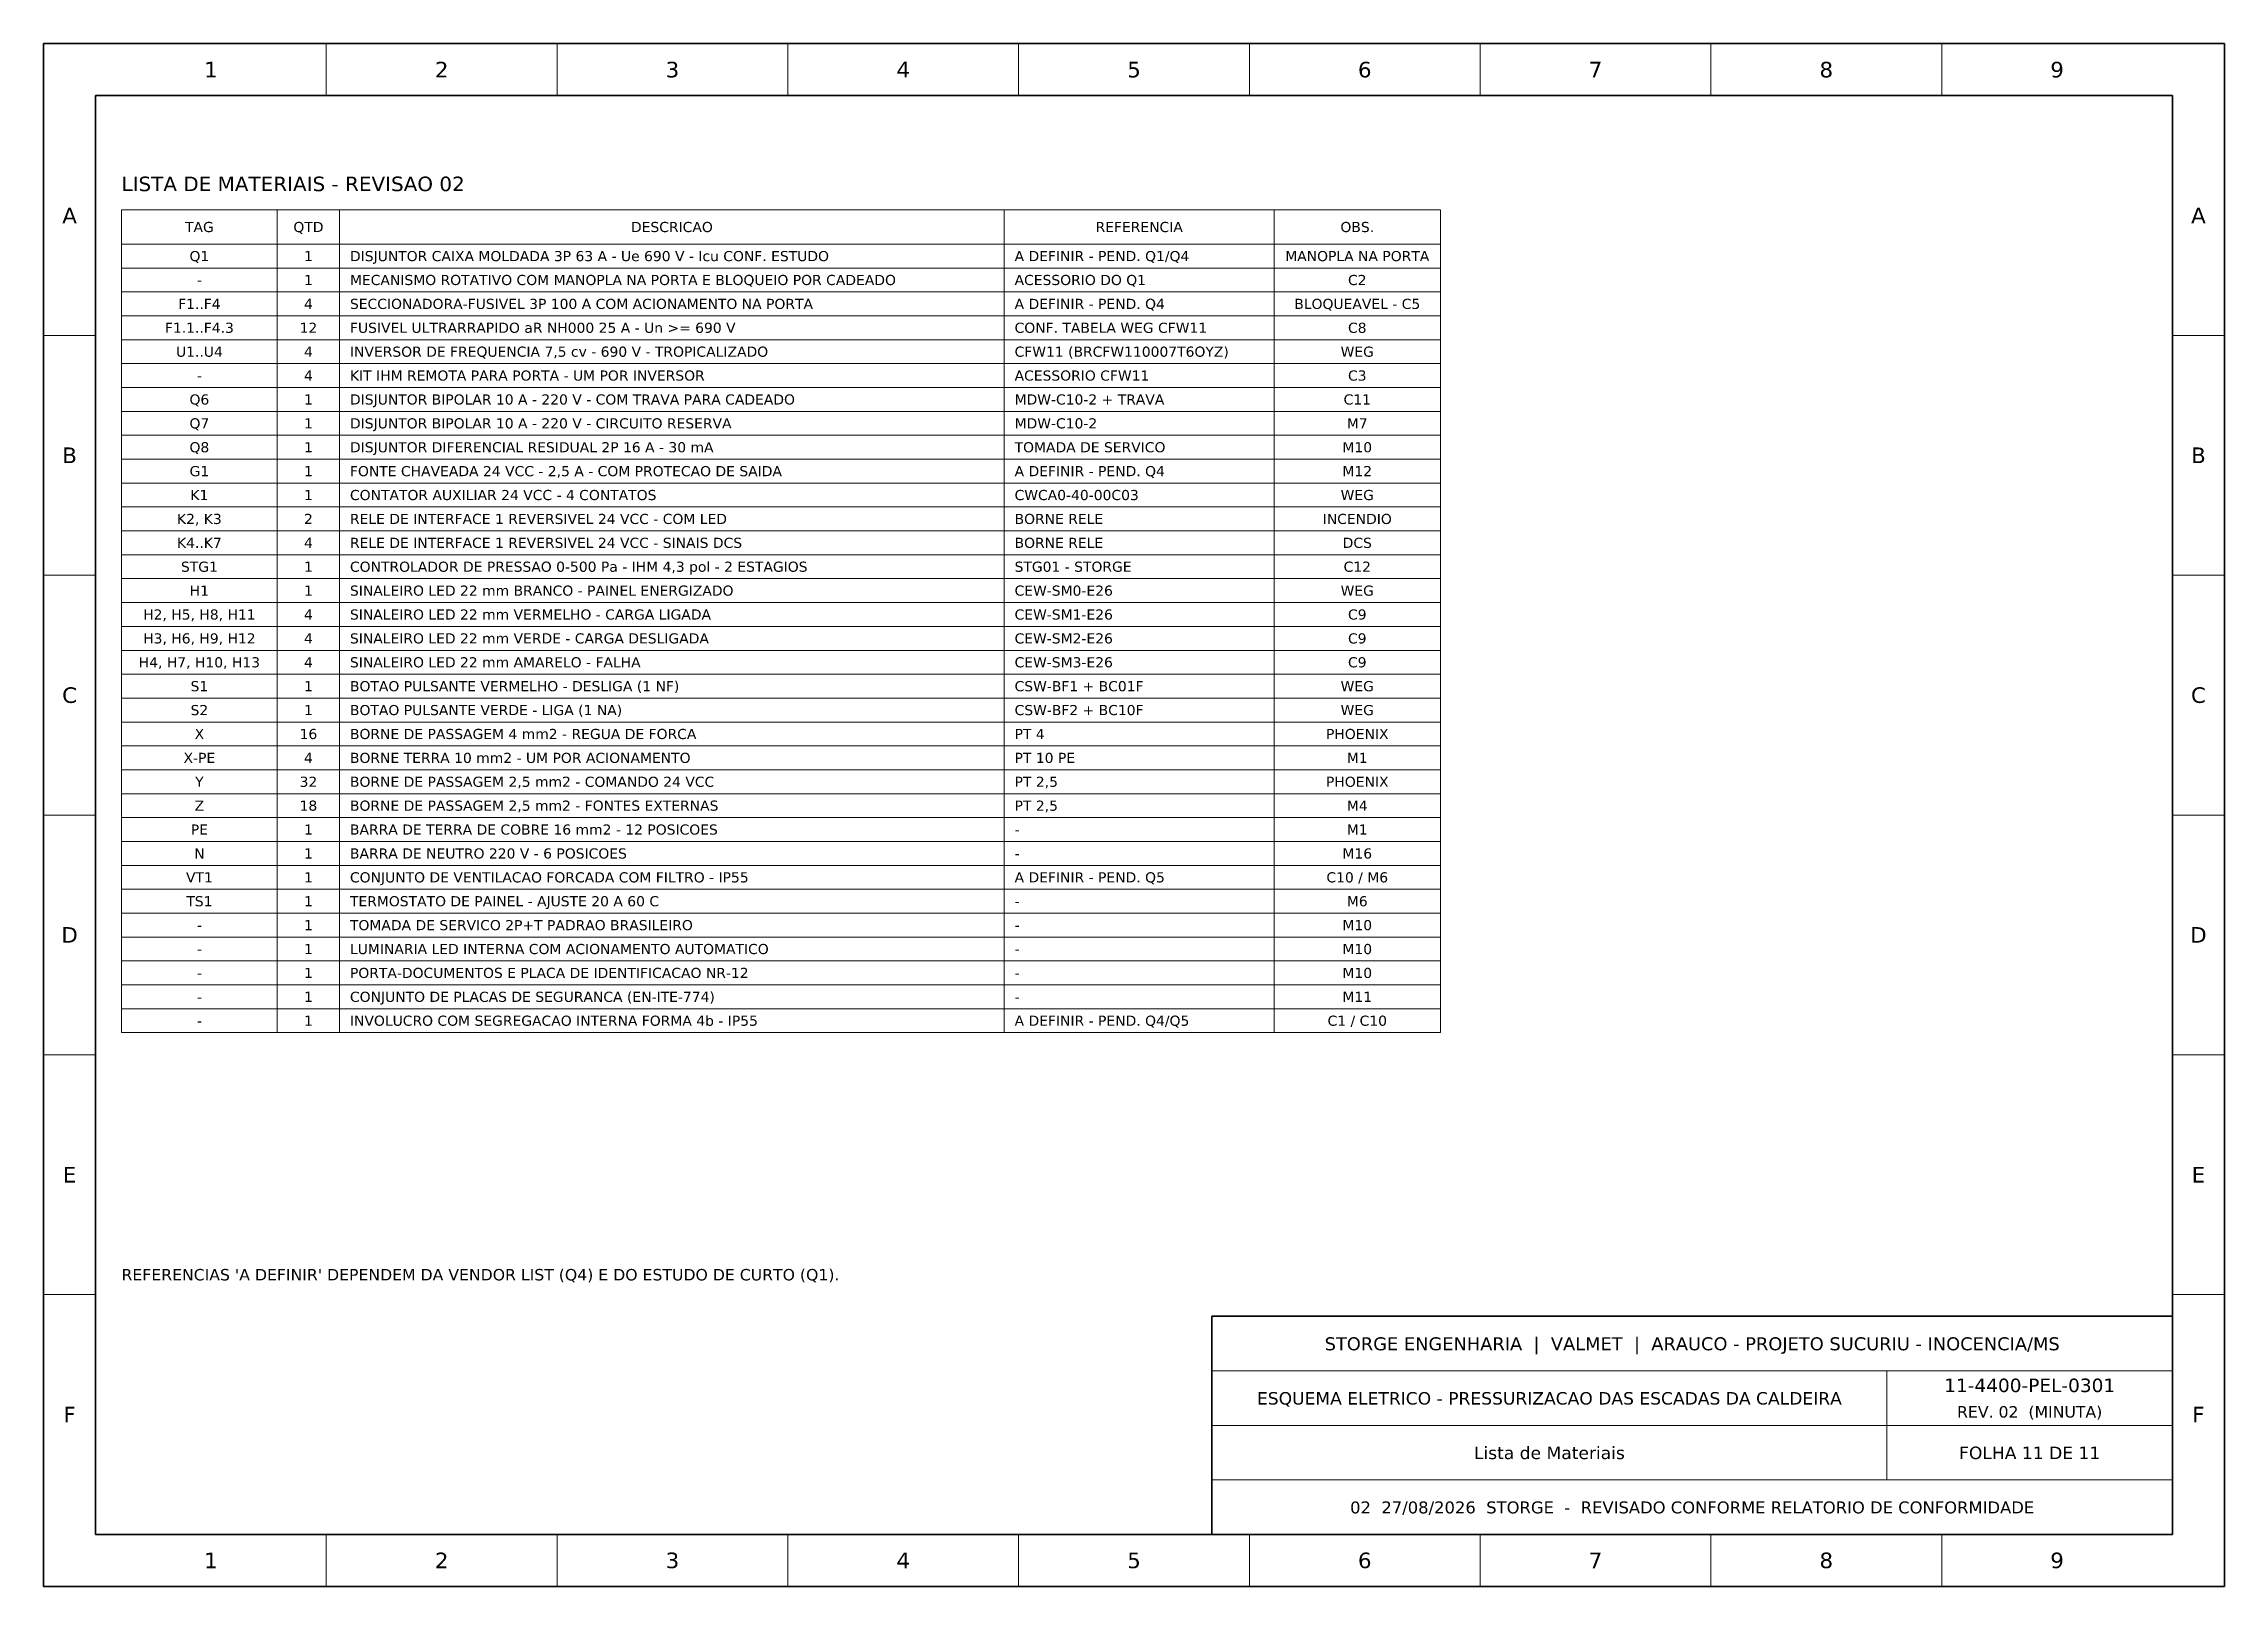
# Model space of a CAD drawing. Header units: millimetres. Extents: x 0 to 420, y 0 to 297.
import ezdxf
from ezdxf.enums import TextEntityAlignment as Align

# ---------------------------------------------------------------- set-up
doc = ezdxf.new("R2010")
doc.units = ezdxf.units.MM
doc.header["$LTSCALE"] = 4
for name, color, linetype in [('CARIMBO', 7, 'Continuous'), ('MOLDURA', 8, 'Continuous'), ('TAGS', 1, 'Continuous'), ('TEXTO', 7, 'Continuous')]:
    doc.layers.add(name, color=color, linetype=linetype)
doc.styles.add('TXT', font='DejaVuSans.ttf')

msp = doc.modelspace()

# ---------------------------------------------------------------- linework, layer by layer
at = {"layer": 'CARIMBO', "lineweight": 18}
for p, q in [((225, 41.5), (410, 41.5)), ((355, 20.5), (355, 41.5)), ((225, 31), (410, 31)), ((225, 20.5), (410, 20.5))]:
    msp.add_line(p, q, dxfattribs=at)
at = {"layer": 'CARIMBO', "lineweight": 35}
msp.add_lwpolyline([(225, 10), (410, 10), (410, 52), (225, 52)], close=True, dxfattribs=at)
at = {"layer": 'MOLDURA', "lineweight": 18}
for p, q in [((54.44, 287), (54.44, 297)), ((98.89, 287), (98.89, 297)), ((143.33, 287), (143.33, 297)), ((187.78, 287), (187.78, 297)), ((232.22, 287), (232.22, 297)), ((276.67, 287), (276.67, 297)), ((321.11, 287), (321.11, 297)), ((365.56, 287), (365.56, 297)), ((45, 106.6), (45, 265)), ((57, 106.6), (57, 265)), ((185, 106.6), (185, 265)), ((237, 106.6), (237, 265)), ((15, 258.4), (269, 258.4)), ((0, 240.83), (10, 240.83)), ((410, 240.83), (420, 240.83)), ((0, 194.67), (10, 194.67)), ((410, 194.67), (420, 194.67)), ((0, 148.5), (10, 148.5)), ((410, 148.5), (420, 148.5)), ((0, 102.33), (10, 102.33)), ((410, 102.33), (420, 102.33)), ((0, 56.17), (10, 56.17)), ((410, 56.17), (420, 56.17)), ((54.44, 0), (54.44, 10)), ((98.89, 0), (98.89, 10)), ((143.33, 0), (143.33, 10)), ((187.78, 0), (187.78, 10)), ((232.22, 0), (232.22, 10)), ((276.67, 0), (276.67, 10)), ((321.11, 0), (321.11, 10)), ((365.56, 0), (365.56, 10))]:
    msp.add_line(p, q, dxfattribs=at)
at = {"layer": 'MOLDURA', "lineweight": 13}
for p, q in [((15, 253.8), (269, 253.8)), ((15, 249.2), (269, 249.2)), ((15, 244.6), (269, 244.6)), ((15, 240), (269, 240)), ((15, 235.4), (269, 235.4)), ((15, 230.8), (269, 230.8)), ((15, 226.2), (269, 226.2)), ((15, 221.6), (269, 221.6)), ((15, 217), (269, 217)), ((15, 212.4), (269, 212.4)), ((15, 207.8), (269, 207.8)), ((15, 203.2), (269, 203.2)), ((15, 198.6), (269, 198.6)), ((15, 194), (269, 194)), ((15, 189.4), (269, 189.4)), ((15, 184.8), (269, 184.8)), ((15, 180.2), (269, 180.2)), ((15, 175.6), (269, 175.6)), ((15, 171), (269, 171)), ((15, 166.4), (269, 166.4)), ((15, 161.8), (269, 161.8)), ((15, 157.2), (269, 157.2)), ((15, 152.6), (269, 152.6)), ((15, 148), (269, 148)), ((15, 143.4), (269, 143.4)), ((15, 138.8), (269, 138.8)), ((15, 134.2), (269, 134.2)), ((15, 129.6), (269, 129.6)), ((15, 125), (269, 125)), ((15, 120.4), (269, 120.4)), ((15, 115.8), (269, 115.8)), ((15, 111.2), (269, 111.2))]:
    msp.add_line(p, q, dxfattribs=at)
at = {"layer": 'MOLDURA', "lineweight": 35}
for points in [[(0, 0), (420, 0), (420, 297), (0, 297)], [(10, 10), (410, 10), (410, 287), (10, 287)]]:
    msp.add_lwpolyline(points, close=True, dxfattribs=at)
at = {"layer": 'MOLDURA', "lineweight": 18}
msp.add_lwpolyline([(15, 106.6), (269, 106.6), (269, 265), (15, 265)], close=True, dxfattribs=at)

# ---------------------------------------------------------------- texts
at = {"layer": 'CARIMBO', "style": 'TXT'}
for s, height, p in [('STORGE ENGENHARIA  |  VALMET  |  ARAUCO - PROJETO SUCURIU - INOCENCIA/MS', 2.5, (317.5, 46.7)), ('11-4400-PEL-0301', 2.6, (382.5, 38.7)), ('ESQUEMA ELETRICO - PRESSURIZACAO DAS ESCADAS DA CALDEIRA', 2.4, (290, 36.2)), ('REV. 02  (MINUTA)', 2.2, (382.5, 33.6)), ('Lista de Materiais', 2.4, (290, 25.7)), ('FOLHA 11 DE 11', 2.4, (382.5, 25.7)), ('02  27/08/2026  STORGE  -  REVISADO CONFORME RELATORIO DE CONFORMIDADE', 2.3, (317.5, 15.2))]:
    msp.add_text(s, height=height, dxfattribs=at).set_placement(p, align=Align.MIDDLE_CENTER)
at = {"layer": 'MOLDURA', "style": 'TXT'}
for s, p in [('1', (32.22, 292)), ('2', (76.67, 292)), ('3', (121.11, 292)), ('4', (165.56, 292)), ('5', (210, 292)), ('6', (254.44, 292)), ('7', (298.89, 292)), ('8', (343.33, 292)), ('9', (387.78, 292)), ('A', (5, 263.92)), ('A', (415, 263.92)), ('B', (5, 217.75)), ('B', (415, 217.75)), ('C', (5, 171.58)), ('C', (415, 171.58)), ('D', (5, 125.42)), ('D', (415, 125.42)), ('E', (5, 79.25)), ('E', (415, 79.25)), ('F', (5, 33.08)), ('F', (415, 33.08)), ('1', (32.22, 5)), ('2', (76.67, 5)), ('3', (121.11, 5)), ('4', (165.56, 5)), ('5', (210, 5)), ('6', (254.44, 5)), ('7', (298.89, 5)), ('8', (343.33, 5)), ('9', (387.78, 5))]:
    msp.add_text(s, height=3, dxfattribs=at).set_placement(p, align=Align.MIDDLE_CENTER)
at = {"layer": 'TAGS', "style": 'TXT'}
for s, p in [('Q1', (30, 256.1)), ('MANOPLA NA PORTA', (253, 256.1)), ('C2', (253, 251.5)), ('F1..F4', (30, 246.9)), ('-', (30, 251.5)), ('BLOQUEAVEL - C5', (253, 246.9)), ('F1.1..F4.3', (30, 242.3)), ('C8', (253, 242.3)), ('U1..U4', (30, 237.7)), ('WEG', (253, 237.7)), ('-', (30, 233.1)), ('C3', (253, 233.1)), ('Q6', (30, 228.5)), ('C11', (253, 228.5)), ('Q7', (30, 223.9)), ('M7', (253, 223.9)), ('Q8', (30, 219.3)), ('M10', (253, 219.3)), ('G1', (30, 214.7)), ('M12', (253, 214.7)), ('K1', (30, 210.1)), ('WEG', (253, 210.1)), ('K2, K3', (30, 205.5)), ('INCENDIO', (253, 205.5)), ('K4..K7', (30, 200.9)), ('DCS', (253, 200.9)), ('STG1', (30, 196.3)), ('C12', (253, 196.3)), ('H1', (30, 191.7)), ('WEG', (253, 191.7)), ('H2, H5, H8, H11', (30, 187.1)), ('C9', (253, 187.1)), ('H3, H6, H9, H12', (30, 182.5)), ('C9', (253, 182.5)), ('H4, H7, H10, H13', (30, 177.9)), ('C9', (253, 177.9)), ('S1', (30, 173.3)), ('WEG', (253, 173.3)), ('S2', (30, 168.7)), ('WEG', (253, 168.7)), ('X', (30, 164.1)), ('PHOENIX', (253, 164.1)), ('X-PE', (30, 159.5)), ('M1', (253, 159.5)), ('Y', (30, 154.9)), ('PHOENIX', (253, 154.9)), ('Z', (30, 150.3)), ('M4', (253, 150.3)), ('PE', (30, 145.7)), ('M1', (253, 145.7)), ('N', (30, 141.1)), ('M16', (253, 141.1)), ('VT1', (30, 136.5)), ('C10 / M6', (253, 136.5)), ('TS1', (30, 131.9)), ('M6', (253, 131.9)), ('-', (30, 127.3)), ('M10', (253, 127.3)), ('-', (30, 122.7)), ('M10', (253, 122.7)), ('-', (30, 118.1)), ('M10', (253, 118.1)), ('M11', (253, 113.5)), ('-', (30, 113.5)), ('C1 / C10', (253, 108.9)), ('-', (30, 108.9))]:
    msp.add_text(s, height=1.95, dxfattribs=at).set_placement(p, align=Align.MIDDLE_CENTER)
msp.add_text("REFERENCIAS 'A DEFINIR' DEPENDEM DA VENDOR LIST (Q4) E DO ESTUDO DE CURTO (Q1).", height=2.2, dxfattribs=at).set_placement((15, 60), align=Align.MIDDLE_LEFT)
at = {"layer": 'TEXTO', "style": 'TXT'}
for s, height, p in [('LISTA DE MATERIAIS - REVISAO 02', 2.8, (15, 270)), ('DISJUNTOR CAIXA MOLDADA 3P 63 A - Ue 690 V - Icu CONF. ESTUDO', 1.95, (59, 256.1)), ('A DEFINIR - PEND. Q1/Q4', 1.95, (187, 256.1)), ('MECANISMO ROTATIVO COM MANOPLA NA PORTA E BLOQUEIO POR CADEADO', 1.95, (59, 251.5)), ('ACESSORIO DO Q1', 1.95, (187, 251.5)), ('SECCIONADORA-FUSIVEL 3P 100 A COM ACIONAMENTO NA PORTA', 1.95, (59, 246.9)), ('A DEFINIR - PEND. Q4', 1.95, (187, 246.9)), ('FUSIVEL ULTRARRAPIDO aR NH000 25 A - Un >= 690 V', 1.95, (59, 242.3)), ('CONF. TABELA WEG CFW11', 1.95, (187, 242.3)), ('INVERSOR DE FREQUENCIA 7,5 cv - 690 V - TROPICALIZADO', 1.95, (59, 237.7)), ('CFW11 (BRCFW110007T6OYZ)', 1.95, (187, 237.7)), ('KIT IHM REMOTA PARA PORTA - UM POR INVERSOR', 1.95, (59, 233.1)), ('ACESSORIO CFW11', 1.95, (187, 233.1)), ('DISJUNTOR BIPOLAR 10 A - 220 V - COM TRAVA PARA CADEADO', 1.95, (59, 228.5)), ('MDW-C10-2 + TRAVA', 1.95, (187, 228.5)), ('DISJUNTOR BIPOLAR 10 A - 220 V - CIRCUITO RESERVA', 1.95, (59, 223.9)), ('MDW-C10-2', 1.95, (187, 223.9)), ('DISJUNTOR DIFERENCIAL RESIDUAL 2P 16 A - 30 mA', 1.95, (59, 219.3)), ('TOMADA DE SERVICO', 1.95, (187, 219.3)), ('FONTE CHAVEADA 24 VCC - 2,5 A - COM PROTECAO DE SAIDA', 1.95, (59, 214.7)), ('A DEFINIR - PEND. Q4', 1.95, (187, 214.7)), ('CONTATOR AUXILIAR 24 VCC - 4 CONTATOS', 1.95, (59, 210.1)), ('CWCA0-40-00C03', 1.95, (187, 210.1)), ('RELE DE INTERFACE 1 REVERSIVEL 24 VCC - COM LED', 1.95, (59, 205.5)), ('BORNE RELE', 1.95, (187, 205.5)), ('RELE DE INTERFACE 1 REVERSIVEL 24 VCC - SINAIS DCS', 1.95, (59, 200.9)), ('BORNE RELE', 1.95, (187, 200.9)), ('CONTROLADOR DE PRESSAO 0-500 Pa - IHM 4,3 pol - 2 ESTAGIOS', 1.95, (59, 196.3)), ('STG01 - STORGE', 1.95, (187, 196.3)), ('SINALEIRO LED 22 mm BRANCO - PAINEL ENERGIZADO', 1.95, (59, 191.7)), ('CEW-SM0-E26', 1.95, (187, 191.7)), ('SINALEIRO LED 22 mm VERMELHO - CARGA LIGADA', 1.95, (59, 187.1)), ('CEW-SM1-E26', 1.95, (187, 187.1)), ('SINALEIRO LED 22 mm VERDE - CARGA DESLIGADA', 1.95, (59, 182.5)), ('CEW-SM2-E26', 1.95, (187, 182.5)), ('SINALEIRO LED 22 mm AMARELO - FALHA', 1.95, (59, 177.9)), ('CEW-SM3-E26', 1.95, (187, 177.9)), ('BOTAO PULSANTE VERMELHO - DESLIGA (1 NF)', 1.95, (59, 173.3)), ('CSW-BF1 + BC01F', 1.95, (187, 173.3)), ('BOTAO PULSANTE VERDE - LIGA (1 NA)', 1.95, (59, 168.7)), ('CSW-BF2 + BC10F', 1.95, (187, 168.7)), ('BORNE DE PASSAGEM 4 mm2 - REGUA DE FORCA', 1.95, (59, 164.1)), ('PT 4', 1.95, (187, 164.1)), ('BORNE TERRA 10 mm2 - UM POR ACIONAMENTO', 1.95, (59, 159.5)), ('PT 10 PE', 1.95, (187, 159.5)), ('BORNE DE PASSAGEM 2,5 mm2 - COMANDO 24 VCC', 1.95, (59, 154.9)), ('PT 2,5', 1.95, (187, 154.9)), ('BORNE DE PASSAGEM 2,5 mm2 - FONTES EXTERNAS', 1.95, (59, 150.3)), ('PT 2,5', 1.95, (187, 150.3)), ('BARRA DE TERRA DE COBRE 16 mm2 - 12 POSICOES', 1.95, (59, 145.7)), ('-', 1.95, (187, 145.7)), ('BARRA DE NEUTRO 220 V - 6 POSICOES', 1.95, (59, 141.1)), ('-', 1.95, (187, 141.1)), ('CONJUNTO DE VENTILACAO FORCADA COM FILTRO - IP55', 1.95, (59, 136.5)), ('A DEFINIR - PEND. Q5', 1.95, (187, 136.5)), ('TERMOSTATO DE PAINEL - AJUSTE 20 A 60 C', 1.95, (59, 131.9)), ('-', 1.95, (187, 131.9)), ('TOMADA DE SERVICO 2P+T PADRAO BRASILEIRO', 1.95, (59, 127.3)), ('-', 1.95, (187, 127.3)), ('LUMINARIA LED INTERNA COM ACIONAMENTO AUTOMATICO', 1.95, (59, 122.7)), ('-', 1.95, (187, 122.7)), ('PORTA-DOCUMENTOS E PLACA DE IDENTIFICACAO NR-12', 1.95, (59, 118.1)), ('-', 1.95, (187, 118.1)), ('CONJUNTO DE PLACAS DE SEGURANCA (EN-ITE-774)', 1.95, (59, 113.5)), ('INVOLUCRO COM SEGREGACAO INTERNA FORMA 4b - IP55', 1.95, (59, 108.9)), ('A DEFINIR - PEND. Q4/Q5', 1.95, (187, 108.9)), ('-', 1.95, (187, 113.5))]:
    msp.add_text(s, height=height, dxfattribs=at).set_placement(p, align=Align.MIDDLE_LEFT)
for s, p in [('TAG', (30, 261.7)), ('QTD', (51, 261.7)), ('DESCRICAO', (121, 261.7)), ('REFERENCIA', (211, 261.7)), ('OBS.', (253, 261.7)), ('1', (51, 256.1)), ('1', (51, 251.5)), ('4', (51, 246.9)), ('12', (51, 242.3)), ('4', (51, 237.7)), ('4', (51, 233.1)), ('1', (51, 228.5)), ('1', (51, 223.9)), ('1', (51, 219.3)), ('1', (51, 214.7)), ('1', (51, 210.1)), ('2', (51, 205.5)), ('4', (51, 200.9)), ('1', (51, 196.3)), ('1', (51, 191.7)), ('4', (51, 187.1)), ('4', (51, 182.5)), ('4', (51, 177.9)), ('1', (51, 173.3)), ('1', (51, 168.7)), ('16', (51, 164.1)), ('4', (51, 159.5)), ('32', (51, 154.9)), ('18', (51, 150.3)), ('1', (51, 145.7)), ('1', (51, 141.1)), ('1', (51, 136.5)), ('1', (51, 131.9)), ('1', (51, 127.3)), ('1', (51, 122.7)), ('1', (51, 118.1)), ('1', (51, 113.5)), ('1', (51, 108.9))]:
    msp.add_text(s, height=1.95, dxfattribs=at).set_placement(p, align=Align.MIDDLE_CENTER)

doc.saveas('drawing.dxf')
